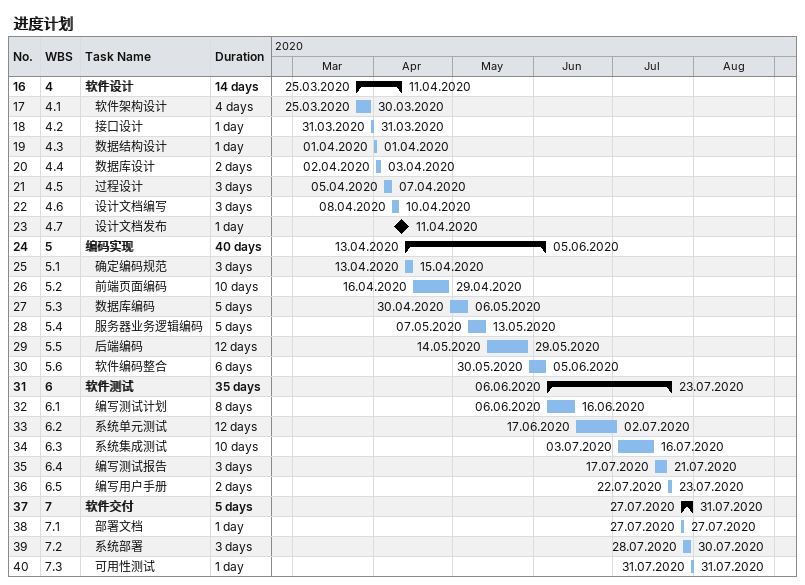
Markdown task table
进度计划

| ID | WBS | Task | Duration | Start | Finish |
|---|---|---|---|---|---|
| 16 | 4 | **软件设计** | 14d | 2020-03-25 | 2020-04-11 |
| 17 | 4.1 | 软件架构设计 | 4d | 2020-03-25 | 2020-03-30 |
| 18 | 4.2 | 接口设计 | 1d | 2020-03-31 | 2020-03-31 |
| 19 | 4.3 | 数据结构设计 | 1d | 2020-04-01 | 2020-04-01 |
| 20 | 4.4 | 数据库设计 | 2d | 2020-04-02 | 2020-04-03 |
| 21 | 4.5 | 过程设计 | 3d | 2020-04-05 | 2020-04-07 |
| 22 | 4.6 | 设计文档编写 | 3d | 2020-04-08 | 2020-04-10 |
| 23 | 4.7 | 设计文档发布 | 1d | 2020-04-11 | 2020-04-11 |
| 24 | 5 | **编码实现** | 40d | 2020-04-13 | 2020-06-05 |
| 25 | 5.1 | 确定编码规范 | 3d | 2020-04-13 | 2020-04-15 |
| 26 | 5.2 | 前端页面编码 | 10d | 2020-04-16 | 2020-04-29 |
| 27 | 5.3 | 数据库编码 | 5d | 2020-04-30 | 2020-05-06 |
| 28 | 5.4 | 服务器业务逻辑编码 | 5d | 2020-05-07 | 2020-05-13 |
| 29 | 5.5 | 后端编码 | 12d | 2020-05-14 | 2020-05-29 |
| 30 | 5.6 | 软件编码整合 | 6d | 2020-05-30 | 2020-06-05 |
| 31 | 6 | **软件测试** | 35d | 2020-06-06 | 2020-07-23 |
| 32 | 6.1 | 编写测试计划 | 8d | 2020-06-06 | 2020-06-16 |
| 33 | 6.2 | 系统单元测试 | 12d | 2020-06-17 | 2020-07-02 |
| 34 | 6.3 | 系统集成测试 | 10d | 2020-07-03 | 2020-07-16 |
| 35 | 6.4 | 编写测试报告 | 3d | 2020-07-17 | 2020-07-21 |
| 36 | 6.5 | 编写用户手册 | 2d | 2020-07-22 | 2020-07-23 |
| 37 | 7 | **软件交付** | 5d | 2020-07-27 | 2020-07-31 |
| 38 | 7.1 | 部署文档 | 1d | 2020-07-27 | 2020-07-27 |
| 39 | 7.2 | 系统部署 | 3d | 2020-07-28 | 2020-07-30 |
| 40 | 7.3 | 可用性测试 | 1d | 2020-07-31 | 2020-07-31 |
